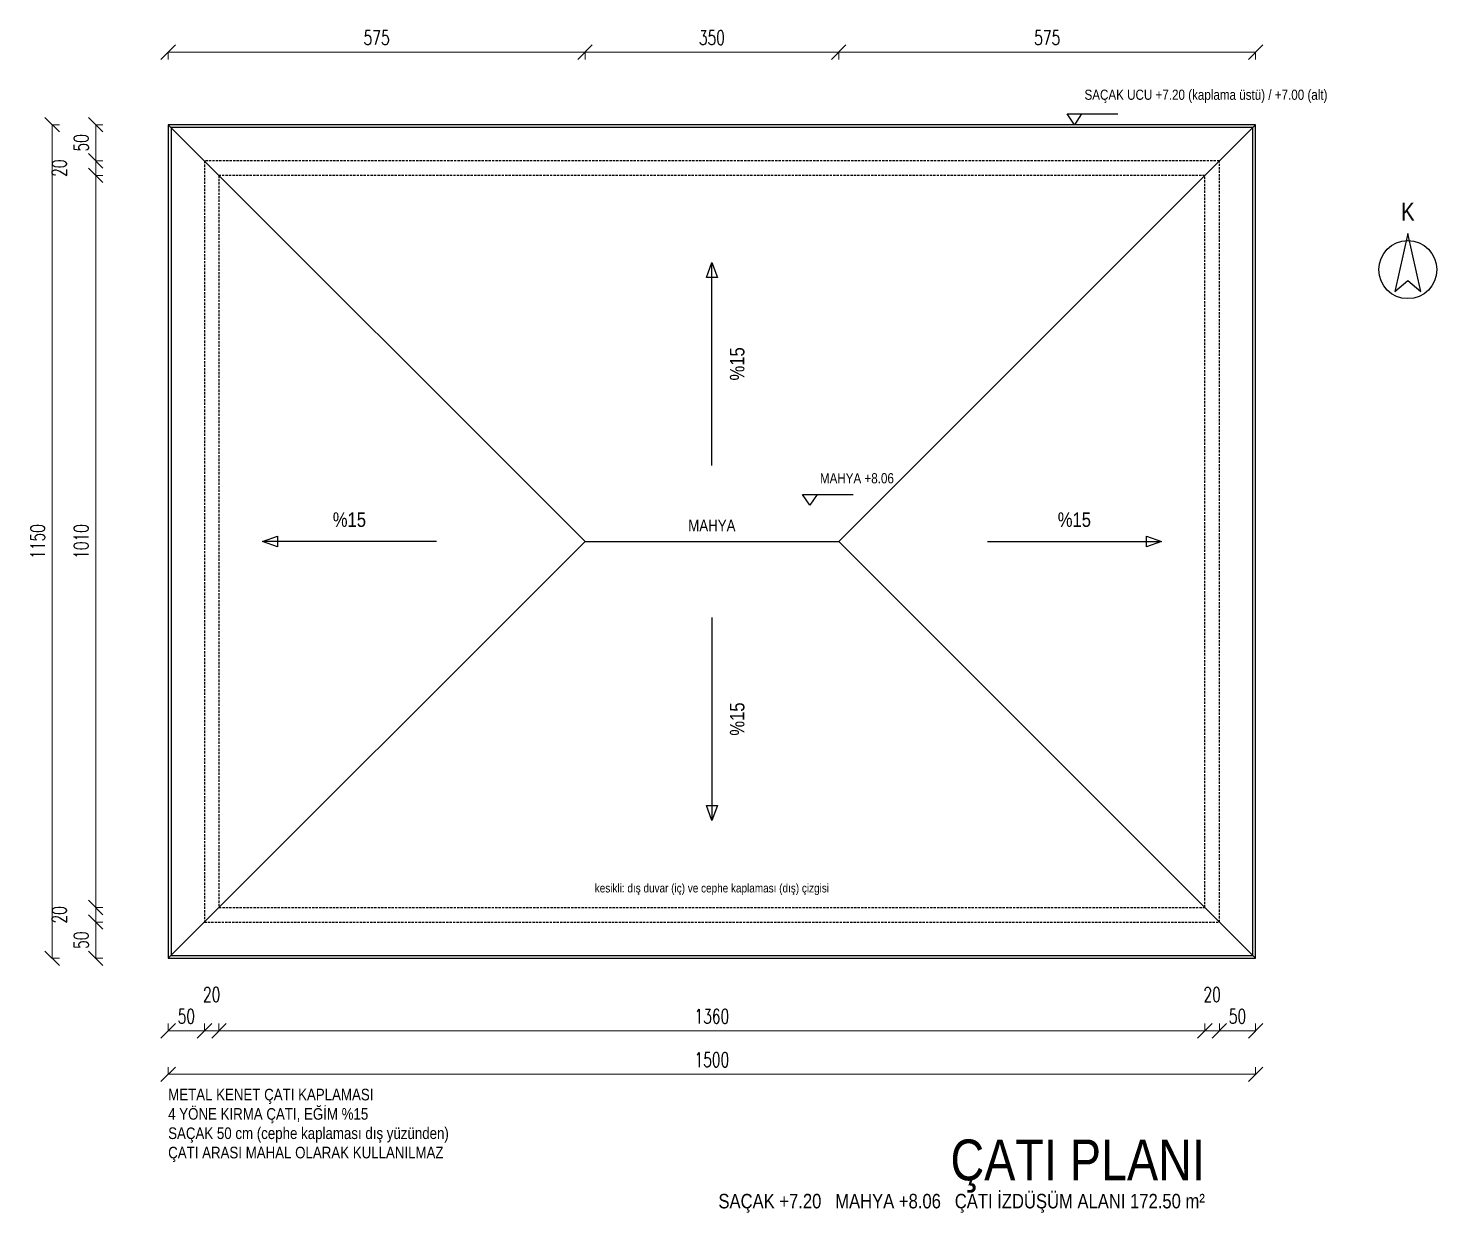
# Model space of a CAD drawing. Header units: centimetres. Extents: x -263 to 4030, y -2140 to 4833.
# Drawn here: x -263 to 1680, y 3199 to 4833 of the extents above; entities that cross this region are included whole.
import ezdxf

# ---------------------------------------------------------------- set-up
doc = ezdxf.new("R2010")
doc.units = ezdxf.units.CM
doc.linetypes.add('HIDDEN', pattern=[9.525, 6.35, -3.175])
doc.layers.get('0').update_dxf_attribs({"color": 5, "lineweight": 0})
for name, color, linetype in [('0_IFC_Dimension', 3, 'Continuous'), ('0_IFC_Elevation_5', 252, 'Continuous'), ('0_IFC_Stair_Text', 221, 'Continuous'), ('0_IFC_Text_Explanation_100', 231, 'Continuous'), ('2_IFC_Roof', 30, 'Continuous'), ('2_IFC_Roof_Hidden', 252, 'HIDDEN'), ('2_IFC_Roof_Line', 41, 'Continuous')]:
    doc.layers.add(name, color=color, linetype=linetype)
doc.styles.add('IFC_TEXT', font='ARIALN.TTF')
doc.styles.add('IFC_TEXT_DIM', font='romans.shx', dxfattribs={"width": 0.7})
doc.dimstyles.new('IFC_Dim100', dxfattribs={"dimtxt": 20, "dimasz": 20, "dimexe": 0.00125, "dimexo": 0.000625, "dimgap": 10, "dimtad": 1, "dimrnd": 0.5, "dimzin": 9, "dimtxsty": 'IFC_TEXT_DIM', "dimblk": 'OBLIQUE', "dimcen": -2.5, "dimclrd": 256, "dimclre": 256, "dimclrt": 256, "dimazin": 3, "dimtfac": 1, "dimtix": 1, "dimtmove": 1, "dimatfit": 3, "dimfxl": 10, "dimfxlon": 1, "dimtfillclr": 256, "dimlwd": -1, "dimlwe": 5})

# ---------------------------------------------------------------- blocks, each defined once
blk = doc.blocks.new('_Oblique')
at = {"color": 0, "linetype": 'ByBlock', "lineweight": -2}
blk.add_line((-0.5, -0.5), (0.5, 0.5), dxfattribs=at)

msp = doc.modelspace()

# ---------------------------------------------------------------- linework, layer by layer
at = {"layer": '0_IFC_Elevation_5'}
for points in [[(1170, 4715), (1190, 4715), (1180, 4700)], [(805, 4190), (825, 4190), (815, 4175)]]:
    msp.add_lwpolyline(points, close=True, dxfattribs=at)
for points in [[(1180, 4715), (1240, 4715)], [(815, 4190), (875, 4190)]]:
    msp.add_lwpolyline(points, dxfattribs=at)
at = {"layer": '0_IFC_Text_Explanation_100'}
for points in [[(1640, 4550), (1622, 4470), (1640, 4485), (1658, 4470)], [(672.456, 4489.334), (680, 4510), (687.544, 4489.334)], [(80.666, 4117.456), (60, 4125), (80.666, 4132.544)], [(1279.334, 4132.544), (1300, 4125), (1279.334, 4117.456)], [(687.544, 3760.666), (680, 3740), (672.456, 3760.666)]]:
    msp.add_lwpolyline(points, close=True, dxfattribs=at)
for points in [[(680, 4230), (680, 4510)], [(300, 4125), (60, 4125)], [(1060, 4125), (1300, 4125)], [(680, 4020), (680, 3740)]]:
    msp.add_lwpolyline(points, dxfattribs=at)
msp.add_circle((1640, 4500), 40, dxfattribs=at)
at = {"layer": '2_IFC_Roof'}
msp.add_lwpolyline([(-70, 3550), (1430, 3550), (1430, 4700), (-70, 4700)], close=True, dxfattribs=at)
at = {"layer": '2_IFC_Roof_Hidden', "ltscale": 0.5}
for points in [[(-20, 3600), (1380, 3600), (1380, 4650), (-20, 4650)], [(0, 3620), (1360, 3620), (1360, 4630), (0, 4630)]]:
    msp.add_lwpolyline(points, close=True, dxfattribs=at)
at = {"layer": '2_IFC_Roof_Line'}
for points in [[(-70, 4700), (505, 4125)], [(1430, 4700), (855, 4125)], [(-70, 3550), (505, 4125)], [(505, 4125), (855, 4125)], [(1430, 3550), (855, 4125)]]:
    msp.add_lwpolyline(points, dxfattribs=at)
msp.add_lwpolyline([(-66, 3554), (1426, 3554), (1426, 4696), (-66, 4696)], close=True, dxfattribs=at)

# ---------------------------------------------------------------- texts
at = {"layer": '0_IFC_Stair_Text', "insert": (1360, 3300), "char_height": 56.25, "attachment_point": 3, "style": 'IFC_TEXT'}
msp.add_mtext('ÇATI PLANI', dxfattribs=at)
at = {"layer": '0_IFC_Text_Explanation_100', "style": 'IFC_TEXT'}
for s, insert, char_height, attachment_point in [('SAÇAK UCU +7.20 (kaplama üstü) / +7.00 (alt)', (1194, 4730), 14, 7), ('K', (1640, 4580), 25, 5), ('MAHYA +8.06', (829, 4205), 14, 7), ('%15', (180, 4155), 20, 5), ('%15', (1180, 4155), 20, 5), ('MAHYA', (680, 4147), 16, 5), ('kesikli: dış duvar (iç) ve cephe kaplaması (dış) çizgisi', (680, 3645), 12, 5), ('METAL KENET ÇATI KAPLAMASI\\P4 YÖNE KIRMA ÇATI, EĞİM %15\\PSAÇAK 50 cm (cephe kaplaması dış yüzünden)\\PÇATI ARASI MAHAL OLARAK KULLANILMAZ', (-70, 3370), 16, 1), ('SAÇAK +7.20   MAHYA +8.06   ÇATI İZDÜŞÜM ALANI 172.50 m²', (1360, 3225), 20, 3)]:
    msp.add_mtext(s, dxfattribs=dict(at, insert=insert, char_height=char_height, attachment_point=attachment_point))
at = {"layer": '0_IFC_Text_Explanation_100', "char_height": 20, "attachment_point": 5, "rotation": 90, "style": 'IFC_TEXT'}
for insert in [(715, 4370), (715, 3880)]:
    msp.add_mtext('%15', dxfattribs=dict(at, insert=insert))

# ---------------------------------------------------------------- dimensions: what is measured, and where the dimension line sits
at = {"layer": '0_IFC_Dimension'}
for base, p1, p2, override in [((-70, 4800), (-70, 4700), (505, 4700), {"dimclrd": 0, "dimclre": 0, "dimtix": 1, "dimtvp": 0}), ((505, 4800), (505, 4700), (855, 4700), {"dimse1": 1, "dimclrd": 0, "dimclre": 0, "dimtix": 1, "dimtvp": 0}), ((855, 4800), (855, 4700), (1430, 4700), {"dimse1": 1, "dimclrd": 0, "dimclre": 0, "dimtix": 1, "dimtvp": 0}), ((-70, 3450), (-70, 3550), (-20, 3550), {"dimclrd": 0, "dimclre": 0, "dimtix": 1, "dimtvp": 0}), ((-70, 3390), (-70, 3550), (1430, 3550), {"dimclrd": 0, "dimclre": 0, "dimtix": 1, "dimtvp": 0}), ((0, 3450), (0, 3550), (1360, 3550), {"dimse1": 1, "dimclrd": 0, "dimclre": 0, "dimtix": 1, "dimtvp": 0}), ((1380, 3450), (1380, 3550), (1430, 3550), {"dimse1": 1, "dimclrd": 0, "dimclre": 0, "dimtix": 1, "dimtvp": 0})]:
    msp.add_linear_dim(base=base, p1=p1, p2=p2, dimstyle='IFC_Dim100', override=override, dxfattribs=at).render()
for base, p1, p2, override in [((-230, 3550), (-70, 3550), (-70, 4700), {"dimclrd": 0, "dimclre": 0, "dimtix": 1, "dimtvp": 0}), ((-170, 4650), (-70, 4650), (-70, 4700), {"dimse1": 1, "dimclrd": 0, "dimclre": 0, "dimtix": 1, "dimtvp": 0}), ((-170, 3620), (-70, 3620), (-70, 4630), {"dimse1": 1, "dimclrd": 0, "dimclre": 0, "dimtix": 1, "dimtvp": 0}), ((-170, 3550), (-70, 3550), (-70, 3600), {"dimclrd": 0, "dimclre": 0, "dimtix": 1, "dimtvp": 0})]:
    msp.add_linear_dim(base=base, p1=p1, p2=p2, angle=90, dimstyle='IFC_Dim100', override=override, dxfattribs=at).render()
for base, p1, p2, location in [((-170, 4630), (-70, 4630), (-70, 4650), (-220, 4640)), ((-170, 3600), (-70, 3600), (-70, 3620), (-220, 3610))]:
    msp.add_linear_dim(base=base, p1=p1, p2=p2, angle=90, location=location, dimstyle='IFC_Dim100', override={"dimse1": 1, "dimclrd": 0, "dimclre": 0, "dimtix": 1, "dimtmove": 2, "dimtvp": 0}, dxfattribs=at).render()
for base, p1, p2, location in [((-20, 3450), (-20, 3550), (0, 3550), (-10, 3500)), ((1360, 3450), (1360, 3550), (1380, 3550), (1370, 3500))]:
    msp.add_linear_dim(base=base, p1=p1, p2=p2, location=location, dimstyle='IFC_Dim100', override={"dimse1": 1, "dimclrd": 0, "dimclre": 0, "dimtix": 1, "dimtmove": 2, "dimtvp": 0}, dxfattribs=at).render()

doc.saveas('drawing.dxf')
